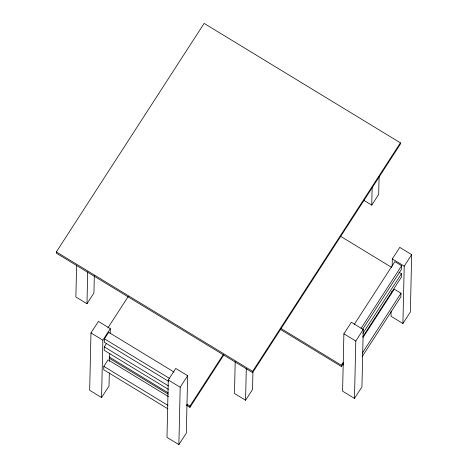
<?xml version="1.0" encoding="UTF-8"?>
<svg xmlns="http://www.w3.org/2000/svg" width="468" height="468" viewBox="0 0 468 468"><rect width="100%" height="100%" fill="white"/><g stroke="black" fill="none" stroke-linecap="round" stroke-linejoin="round"><path stroke-width="0.7" d="M56.365 251.913L56.335 253.176L252.603 372.622L400.368 144.109L400.397 142.845L204.13 23.4L56.365 251.913L252.632 371.358L252.603 372.622M76.6 265.128L75.874 296.975L86.978 303.732L93.933 292.98L94.325 275.605M86.978 303.732L87.703 271.885M110.202 333.737L110.319 328.653L98.42 321.417L90.973 332.935L89.669 390.306L101.562 397.548L109.015 386.024L109.313 372.955M101.562 397.548L102.866 340.177L110.319 328.653M168.492 396.618L108.049 359.834L103.832 366.362L103.75 369.808L167.93 408.862M106.575 343.296L104.27 346.858L104.194 350.298L168.369 389.358M174.102 372.113L108.675 332.298L104.452 338.826L104.376 342.272L168.55 381.326M109.576 361.331L109.758 353.346M168.287 379.993L166.988 437.364L178.881 444.6L186.334 433.075L187.633 375.71L175.74 368.468L168.287 379.993L180.186 387.229L178.881 444.6M186.2 405.077L189.932 407.353L189.961 406.089L223.113 354.814M235.199 361.653L234.474 393.494L245.577 400.251L252.533 389.499L252.925 372.13M245.577 400.251L246.303 368.41M280.402 329.413L341.353 366.508L341.383 365.251L343.354 362.197M343.892 333.795L342.594 391.166L354.487 398.408L361.934 386.884L363.238 329.513L351.345 322.276L343.892 333.795L355.785 341.037L354.487 398.408M363.718 200.269L371.738 205.148L372.13 187.779M379.103 176.301L378.688 194.395L371.738 205.148M391.131 311.191L391.02 316.274L402.913 323.517L410.366 311.992L411.664 254.621L399.771 247.385L392.319 258.903L392.155 266.169M391.529 293.764L391.576 291.587M363.121 337.293L394.249 289.16L400.988 293.26L400.906 296.706L362.296 356.417M398.976 272.265L401.427 273.757L401.351 277.196L362.741 336.913M354.288 324.382L394.869 261.624L401.614 265.725L401.532 269.164L362.524 329.49M402.913 323.517L404.217 266.146L411.664 254.621M107.827 328.033L128.349 296.291M180.186 387.229L187.633 375.71M189.932 407.353L223.879 354.855M252.632 371.358L400.397 142.845M361.027 328.483L401.614 265.725M355.785 341.037L363.238 329.513M341.353 366.508L343.325 363.46M362.817 333.468L401.427 273.757M362.372 352.977L400.988 293.26M392.319 258.903L404.217 266.146M340.651 236.358L391.657 267.398M342.231 364.203L343.477 364.964M280.431 328.156L341.383 365.251M104.452 338.826L169.878 378.641M90.973 332.935L102.866 340.177M104.27 346.858L168.451 385.913M109.102 356.879L168.193 392.839M186.849 404.194L189.961 406.089M109.073 358.143L168.164 394.103M103.832 366.362L168.006 405.423"/></g></svg>
